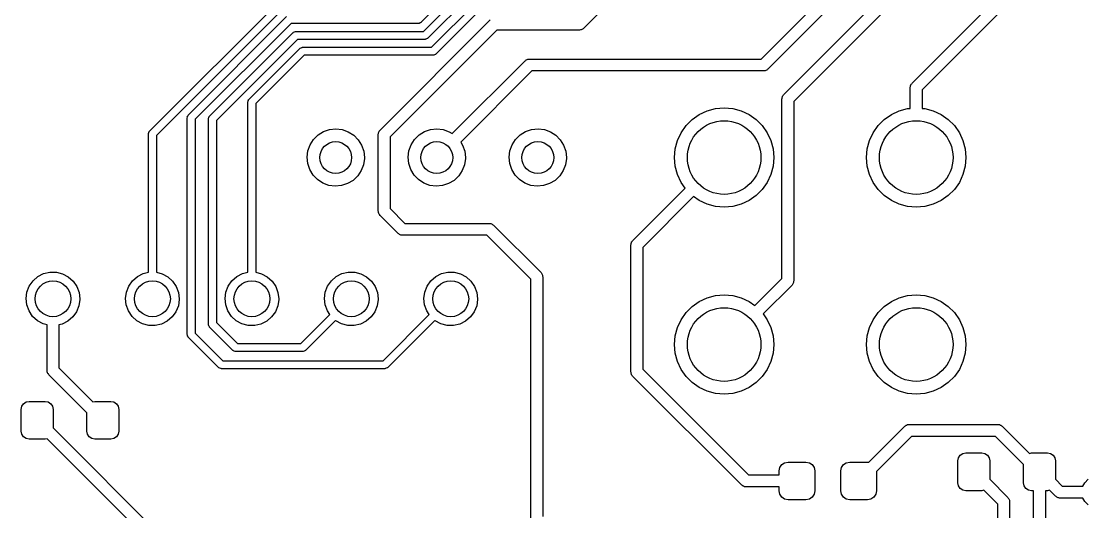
# Model space of a CAD drawing. Extents: x 74 to 208, y -143 to -31.
# Drawn here: x 78.02 to 104.78, y -102.88 to -90.56 of the extents above; entities that cross this region are included whole.
import ezdxf

# ---------------------------------------------------------------- set-up
doc = ezdxf.new("R2010")
doc.units = 0
doc.layers.add('BLACK', color=7, linetype='CONTINUOUS')

msp = doc.modelspace()

# ---------------------------------------------------------------- linework, layer by layer
at = {"layer": 'BLACK', "linetype": 'CONTINUOUS'}
for p, q in [((100.157, -82.7405), (92.1664, -90.7308)), ((100.416, -92.1062), (103.558, -88.965)), ((103.814, -89.1332), (100.672, -92.2744)), ((89.1826, -89.4762), (88.0786, -90.5802)), ((88.1319, -90.809), (89.2359, -89.705)), ((89.3481, -89.8757), (88.2441, -90.9797)), ((81.2493, -93.3173), (84.5273, -90.0393)), ((88.3337, -91.2085), (89.4377, -90.1045)), ((96.6249, -91.5039), (98.021, -90.1079)), ((97.1864, -92.4039), (99.541, -90.0493)), ((84.6395, -90.21), (81.42, -93.4295)), ((82.2253, -92.9063), (84.6928, -90.4388)), ((89.5498, -90.2752), (88.4458, -91.3792)), ((98.2771, -90.2761), (96.7931, -91.76)), ((99.7532, -90.2615), (97.4425, -92.5721)), ((84.805, -90.6095), (82.396, -93.0185)), ((88.0079, -90.6095), (84.805, -90.6095)), ((87.0413, -93.2897), (89.8124, -90.5186)), ((88.0156, -90.607), (88.0079, -90.6095)), ((88.0235, -90.6083), (88.0156, -90.607)), ((88.0444, -90.5976), (88.0235, -90.6083)), ((88.0667, -90.5904), (88.0444, -90.5976)), ((88.0714, -90.5839), (88.0667, -90.5904)), ((88.0786, -90.5802), (88.0714, -90.5839)), ((82.7587, -92.9379), (84.8583, -90.8383)), ((84.8583, -90.8383), (84.8655, -90.8346)), ((84.8655, -90.8346), (84.8702, -90.8281)), ((84.8702, -90.8281), (84.8925, -90.8209)), ((84.8925, -90.8209), (84.9134, -90.8102)), ((84.9134, -90.8102), (84.9213, -90.8115)), ((84.9213, -90.8115), (84.929, -90.809)), ((84.929, -90.809), (88.1319, -90.809)), ((89.9806, -90.7747), (87.2974, -93.4579)), ((88.2441, -90.9797), (88.2369, -90.9834)), ((92.0603, -90.7747), (89.9806, -90.7747)), ((92.0794, -90.7696), (92.0603, -90.7747)), ((92.0992, -90.7696), (92.0794, -90.7696)), ((92.1163, -90.7597), (92.0992, -90.7696)), ((92.1353, -90.7546), (92.1163, -90.7597)), ((92.1493, -90.7406), (92.1353, -90.7546)), ((92.1664, -90.7308), (92.1493, -90.7406)), ((84.9704, -91.009), (82.9294, -93.05)), ((83.7493, -92.5123), (85.0238, -91.2378)), ((88.1734, -91.009), (84.9704, -91.009)), ((85.0238, -91.2378), (85.031, -91.2341)), ((85.031, -91.2341), (85.0357, -91.2276)), ((85.0357, -91.2276), (85.058, -91.2204)), ((85.058, -91.2204), (85.0789, -91.2097)), ((85.0789, -91.2097), (85.0868, -91.211)), ((85.0868, -91.211), (85.0945, -91.2085)), ((85.0945, -91.2085), (88.3337, -91.2085)), ((88.181, -91.0065), (88.1734, -91.009)), ((88.189, -91.0078), (88.181, -91.0065)), ((88.2099, -90.9971), (88.189, -91.0078)), ((88.2321, -90.9899), (88.2099, -90.9971)), ((88.2369, -90.9834), (88.2321, -90.9899)), ((85.1359, -91.4085), (83.92, -92.6244)), ((88.3751, -91.4085), (85.1359, -91.4085)), ((88.3828, -91.406), (88.3751, -91.4085)), ((88.3908, -91.4073), (88.3828, -91.406)), ((88.4116, -91.3966), (88.3908, -91.4073)), ((88.4339, -91.3894), (88.4116, -91.3966)), ((88.4386, -91.3829), (88.4339, -91.3894)), ((88.4458, -91.3792), (88.4386, -91.3829)), ((90.7383, -91.5189), (90.7554, -91.509)), ((90.7554, -91.509), (90.7752, -91.509)), ((90.7752, -91.509), (90.7943, -91.5039)), ((90.7943, -91.5039), (96.6249, -91.5039)), ((88.8569, -93.3792), (90.6882, -91.5479)), ((90.6882, -91.5479), (90.7053, -91.538)), ((90.7053, -91.538), (90.7193, -91.524)), ((90.7193, -91.524), (90.7383, -91.5189)), ((96.776, -91.7699), (96.7621, -91.7838)), ((96.7931, -91.76), (96.776, -91.7699)), ((90.8564, -91.8039), (89.069, -93.5913)), ((96.6871, -91.8039), (90.8564, -91.8039)), ((96.7061, -91.7988), (96.6871, -91.8039)), ((96.7259, -91.7988), (96.7061, -91.7988)), ((96.743, -91.7889), (96.7259, -91.7988)), ((96.7621, -91.7838), (96.743, -91.7889)), ((100.373, -92.2122), (100.378, -92.1932)), ((100.373, -92.7431), (100.373, -92.2122)), ((100.378, -92.1734), (100.387, -92.1563)), ((100.378, -92.1932), (100.378, -92.1734)), ((100.387, -92.1563), (100.393, -92.1372)), ((100.393, -92.1372), (100.407, -92.1233)), ((100.407, -92.1233), (100.416, -92.1062)), ((100.672, -92.2744), (100.672, -92.7431)), ((83.72, -92.583), (83.7225, -92.5753)), ((83.72, -96.8649), (83.72, -92.583)), ((83.7212, -92.5674), (83.7319, -92.5465)), ((83.7225, -92.5753), (83.7212, -92.5674)), ((83.7319, -92.5465), (83.7391, -92.5242)), ((83.7391, -92.5242), (83.7456, -92.5195)), ((83.7456, -92.5195), (83.7493, -92.5123)), ((97.1425, -92.51), (97.1476, -92.4909)), ((97.1425, -97.0179), (97.1425, -92.51)), ((97.1476, -92.4712), (97.1575, -92.4541)), ((97.1476, -92.4909), (97.1476, -92.4712)), ((97.1575, -92.4541), (97.1626, -92.435)), ((97.1626, -92.435), (97.1766, -92.421)), ((97.1766, -92.421), (97.1864, -92.4039)), ((97.4425, -92.5721), (97.4425, -97.08)), ((83.92, -92.6244), (83.92, -96.8642)), ((95.0675, -92.8975), (95.265, -92.8054)), ((95.265, -92.8054), (95.4754, -92.749)), ((95.4754, -92.749), (95.6925, -92.73)), ((95.6925, -92.73), (95.9096, -92.749)), ((95.9096, -92.749), (96.12, -92.8054)), ((96.12, -92.8054), (96.3175, -92.8975)), ((99.8975, -92.8975), (100.095, -92.8054)), ((100.095, -92.8054), (100.305, -92.749)), ((100.305, -92.749), (100.373, -92.7431)), ((100.672, -92.7431), (100.74, -92.749)), ((100.74, -92.749), (100.95, -92.8054)), ((100.95, -92.8054), (101.147, -92.8975)), ((82.196, -92.977), (82.1985, -92.9694)), ((82.196, -98.4312), (82.196, -92.977)), ((82.1972, -92.9614), (82.2079, -92.9405)), ((82.1985, -92.9694), (82.1972, -92.9614)), ((82.2079, -92.9405), (82.2151, -92.9183)), ((82.2151, -92.9183), (82.2216, -92.9135)), ((82.2216, -92.9135), (82.2253, -92.9063)), ((82.396, -93.0185), (82.396, -98.3898)), ((82.7294, -93.0086), (82.7319, -93.0009)), ((82.7294, -98.171), (82.7294, -93.0086)), ((82.7306, -92.993), (82.7413, -92.9721)), ((82.7319, -93.0009), (82.7306, -92.993)), ((82.7413, -92.9721), (82.7485, -92.9498)), ((82.7485, -92.9498), (82.755, -92.9451)), ((82.755, -92.9451), (82.7587, -92.9379)), ((82.9294, -93.05), (82.9294, -98.1296)), ((94.7349, -93.1765), (94.889, -93.0224)), ((94.889, -93.0224), (95.0675, -92.8975)), ((96.3175, -92.8975), (96.496, -93.0224)), ((96.496, -93.0224), (96.6501, -93.1765)), ((99.5649, -93.1765), (99.719, -93.0224)), ((99.719, -93.0224), (99.8975, -92.8975)), ((101.147, -92.8975), (101.326, -93.0224)), ((101.326, -93.0224), (101.48, -93.1765)), ((81.22, -93.3881), (81.2225, -93.3804)), ((81.22, -96.8649), (81.22, -93.3881)), ((81.2212, -93.3724), (81.2319, -93.3516)), ((81.2225, -93.3804), (81.2212, -93.3724)), ((81.2319, -93.3516), (81.2391, -93.3293)), ((81.2391, -93.3293), (81.2456, -93.3245)), ((81.2456, -93.3245), (81.2493, -93.3173)), ((85.4849, -93.4126), (85.6216, -93.3285)), ((85.6216, -93.3285), (85.7736, -93.2768)), ((85.7736, -93.2768), (85.9332, -93.26)), ((85.9332, -93.26), (86.0926, -93.279)), ((86.0926, -93.279), (86.2438, -93.3329)), ((86.2438, -93.3329), (86.3794, -93.4189)), ((86.9974, -93.3958), (87.0025, -93.3767)), ((87.0025, -93.357), (87.0124, -93.3399)), ((87.0025, -93.3767), (87.0025, -93.357)), ((87.0124, -93.3399), (87.0175, -93.3208)), ((87.0175, -93.3208), (87.0315, -93.3068)), ((87.0315, -93.3068), (87.0413, -93.2897)), ((88.0249, -93.4126), (88.1616, -93.3285)), ((88.1616, -93.3285), (88.3136, -93.2768)), ((88.3136, -93.2768), (88.4732, -93.26)), ((88.4732, -93.26), (88.6326, -93.279)), ((88.6326, -93.279), (88.7838, -93.3329)), ((88.7838, -93.3329), (88.8569, -93.3792)), ((90.5649, -93.4126), (90.7016, -93.3285)), ((90.7016, -93.3285), (90.8536, -93.2768)), ((90.8536, -93.2768), (91.0132, -93.26)), ((91.0132, -93.26), (91.1726, -93.279)), ((91.1726, -93.279), (91.3238, -93.3329)), ((91.3238, -93.3329), (91.4594, -93.4189)), ((94.5179, -93.5525), (94.61, -93.355)), ((94.61, -93.355), (94.7349, -93.1765)), ((96.6501, -93.1765), (96.775, -93.355)), ((96.775, -93.355), (96.8671, -93.5525)), ((99.3479, -93.5525), (99.44, -93.355)), ((99.44, -93.355), (99.5649, -93.1765)), ((101.48, -93.1765), (101.605, -93.355)), ((101.605, -93.355), (101.697, -93.5525)), ((81.42, -93.4295), (81.42, -96.8642)), ((85.2833, -93.6599), (85.3702, -93.5249)), ((85.3702, -93.5249), (85.4849, -93.4126)), ((86.3794, -93.4189), (86.4925, -93.5328)), ((86.4925, -93.5328), (86.5775, -93.6689)), ((86.9974, -95.3262), (86.9974, -93.3958)), ((87.2974, -93.4579), (87.2974, -95.2641)), ((87.8233, -93.6599), (87.9102, -93.5249)), ((87.9102, -93.5249), (88.0249, -93.4126)), ((89.069, -93.5913), (89.1175, -93.6689)), ((90.3633, -93.6599), (90.4502, -93.5249)), ((90.4502, -93.5249), (90.5649, -93.4126)), ((91.4594, -93.4189), (91.5725, -93.5328)), ((91.5725, -93.5328), (91.6575, -93.6689)), ((94.4615, -93.7629), (94.5179, -93.5525)), ((96.8671, -93.5525), (96.9235, -93.7629)), ((99.2915, -93.7629), (99.3479, -93.5525)), ((101.697, -93.5525), (101.754, -93.7629)), ((85.2083, -93.9699), (85.2284, -93.8107)), ((85.2284, -93.8107), (85.2833, -93.6599)), ((86.5775, -93.6689), (86.6303, -93.8205)), ((86.6303, -93.8205), (86.6482, -93.98)), ((87.7483, -93.9699), (87.7684, -93.8107)), ((87.7684, -93.8107), (87.8233, -93.6599)), ((89.1175, -93.6689), (89.1703, -93.8205)), ((89.1703, -93.8205), (89.1882, -93.98)), ((90.2883, -93.9699), (90.3084, -93.8107)), ((90.3084, -93.8107), (90.3633, -93.6599)), ((91.6575, -93.6689), (91.7103, -93.8205)), ((91.7103, -93.8205), (91.7282, -93.98)), ((94.4425, -93.98), (94.4615, -93.7629)), ((96.9235, -93.7629), (96.9425, -93.98)), ((99.2725, -93.98), (99.2915, -93.7629)), ((101.754, -93.7629), (101.772, -93.98)), ((85.2239, -94.1297), (85.2083, -93.9699)), ((85.2746, -94.282), (85.2239, -94.1297)), ((86.6256, -94.1591), (86.5686, -94.3091)), ((86.6479, -94.0001), (86.6256, -94.1591)), ((86.6482, -93.98), (86.6479, -94.0001)), ((87.7639, -94.1297), (87.7483, -93.9699)), ((87.8146, -94.282), (87.7639, -94.1297)), ((89.1656, -94.1591), (89.1086, -94.3091)), ((89.1879, -94.0001), (89.1656, -94.1591)), ((89.1882, -93.98), (89.1879, -94.0001)), ((90.3039, -94.1297), (90.2883, -93.9699)), ((90.3546, -94.282), (90.3039, -94.1297)), ((91.7056, -94.1591), (91.6486, -94.3091)), ((91.7279, -94.0001), (91.7056, -94.1591)), ((91.7282, -93.98), (91.7279, -94.0001)), ((94.4615, -94.1971), (94.4425, -93.98)), ((96.9425, -93.98), (96.9235, -94.1971)), ((99.2915, -94.1971), (99.2725, -93.98)), ((101.772, -93.98), (101.754, -94.1971)), ((85.3578, -94.4193), (85.2746, -94.282)), ((85.4693, -94.5348), (85.3578, -94.4193)), ((86.4798, -94.4428), (86.3635, -94.5535)), ((86.5686, -94.3091), (86.4798, -94.4428)), ((87.8978, -94.4193), (87.8146, -94.282)), ((88.0093, -94.5348), (87.8978, -94.4193)), ((89.0198, -94.4428), (88.9035, -94.5535)), ((89.1086, -94.3091), (89.0198, -94.4428)), ((90.4378, -94.4193), (90.3546, -94.282)), ((90.5493, -94.5348), (90.4378, -94.4193)), ((91.5598, -94.4428), (91.4435, -94.5535)), ((91.6486, -94.3091), (91.5598, -94.4428)), ((94.5179, -94.4075), (94.4615, -94.1971)), ((94.61, -94.605), (94.5179, -94.4075)), ((96.8671, -94.4075), (96.775, -94.605)), ((96.9235, -94.1971), (96.8671, -94.4075)), ((99.3479, -94.4075), (99.2915, -94.1971)), ((99.44, -94.605), (99.3479, -94.4075)), ((101.697, -94.4075), (101.605, -94.605)), ((101.754, -94.1971), (101.697, -94.4075)), ((85.6036, -94.6227), (85.4693, -94.5348)), ((85.754, -94.6786), (85.6036, -94.6227)), ((85.9131, -94.6998), (85.754, -94.6786)), ((86.073, -94.6853), (85.9131, -94.6998)), ((86.2256, -94.6357), (86.073, -94.6853)), ((86.3635, -94.5535), (86.2256, -94.6357)), ((88.1436, -94.6227), (88.0093, -94.5348)), ((88.294, -94.6786), (88.1436, -94.6227)), ((88.4531, -94.6998), (88.294, -94.6786)), ((88.613, -94.6853), (88.4531, -94.6998)), ((88.7656, -94.6357), (88.613, -94.6853)), ((88.9035, -94.5535), (88.7656, -94.6357)), ((90.6836, -94.6227), (90.5493, -94.5348)), ((90.834, -94.6786), (90.6836, -94.6227)), ((90.9931, -94.6998), (90.834, -94.6786)), ((91.153, -94.6853), (90.9931, -94.6998)), ((91.3056, -94.6357), (91.153, -94.6853)), ((91.4435, -94.5535), (91.3056, -94.6357)), ((94.711, -94.7493), (94.61, -94.605)), ((96.775, -94.605), (96.6501, -94.7835)), ((99.5649, -94.7835), (99.44, -94.605)), ((101.605, -94.605), (101.48, -94.7835)), ((93.3913, -96.069), (94.711, -94.7493)), ((94.9232, -94.9615), (93.6474, -96.2372)), ((95.0675, -95.0625), (94.9232, -94.9615)), ((96.496, -94.9376), (96.3175, -95.0625)), ((96.6501, -94.7835), (96.496, -94.9376)), ((99.719, -94.9376), (99.5649, -94.7835)), ((99.8975, -95.0625), (99.719, -94.9376)), ((101.326, -94.9376), (101.147, -95.0625)), ((101.48, -94.7835), (101.326, -94.9376)), ((95.265, -95.1546), (95.0675, -95.0625)), ((95.4754, -95.211), (95.265, -95.1546)), ((95.6925, -95.23), (95.4754, -95.211)), ((95.9096, -95.211), (95.6925, -95.23)), ((96.12, -95.1546), (95.9096, -95.211)), ((96.3175, -95.0625), (96.12, -95.1546)), ((100.095, -95.1546), (99.8975, -95.0625)), ((100.305, -95.211), (100.095, -95.1546)), ((100.522, -95.23), (100.305, -95.211)), ((100.74, -95.211), (100.522, -95.23)), ((100.95, -95.1546), (100.74, -95.211)), ((101.147, -95.0625), (100.95, -95.1546)), ((87.0025, -95.3453), (86.9974, -95.3262)), ((87.0025, -95.365), (87.0025, -95.3453)), ((87.0124, -95.3821), (87.0025, -95.365)), ((87.0175, -95.4012), (87.0124, -95.3821)), ((87.0315, -95.4152), (87.0175, -95.4012)), ((87.0413, -95.4323), (87.0315, -95.4152)), ((87.4985, -95.8895), (87.0413, -95.4323)), ((87.2974, -95.2641), (87.6667, -95.6334)), ((87.6667, -95.6334), (89.789, -95.6334)), ((89.789, -95.6334), (89.8081, -95.6385)), ((89.8081, -95.6385), (89.8278, -95.6385)), ((89.8278, -95.6385), (89.8449, -95.6484)), ((89.8449, -95.6484), (89.864, -95.6535)), ((89.864, -95.6535), (89.878, -95.6675)), ((89.878, -95.6675), (89.8951, -95.6773)), ((89.8951, -95.6773), (91.0889, -96.8711)), ((87.5156, -95.8993), (87.4985, -95.8895)), ((87.5296, -95.9133), (87.5156, -95.8993)), ((87.5487, -95.9184), (87.5296, -95.9133)), ((87.5658, -95.9283), (87.5487, -95.9184)), ((87.5855, -95.9283), (87.5658, -95.9283)), ((87.6046, -95.9334), (87.5855, -95.9283)), ((89.7269, -95.9334), (87.6046, -95.9334)), ((90.8328, -97.0393), (89.7269, -95.9334)), ((93.3474, -96.1751), (93.3525, -96.156)), ((93.3474, -99.3648), (93.3474, -96.1751)), ((93.3525, -96.1363), (93.3624, -96.1192)), ((93.3525, -96.156), (93.3525, -96.1363)), ((93.3624, -96.1192), (93.3675, -96.1001)), ((93.3675, -96.1001), (93.3815, -96.0861)), ((93.3815, -96.0861), (93.3913, -96.069)), ((93.6474, -96.2372), (93.6474, -99.3027)), ((78.5847, -96.8973), (78.7424, -96.8595)), ((78.7424, -96.8595), (78.9046, -96.8603)), ((78.9046, -96.8603), (79.0619, -96.8998)), ((81.0847, -96.8973), (81.22, -96.8649)), ((81.42, -96.8642), (81.5619, -96.8998)), ((83.5847, -96.8973), (83.72, -96.8649)), ((83.92, -96.8642), (84.0619, -96.8998)), ((86.0847, -96.8973), (86.2424, -96.8595)), ((86.2424, -96.8595), (86.4046, -96.8603)), ((86.4046, -96.8603), (86.5619, -96.8998)), ((88.5847, -96.8973), (88.7424, -96.8595)), ((88.7424, -96.8595), (88.9046, -96.8603)), ((88.9046, -96.8603), (89.0619, -96.8998)), ((78.2251, -97.211), (78.3184, -97.0783)), ((78.3184, -97.0783), (78.4406, -96.9717)), ((78.4406, -96.9717), (78.5847, -96.8973)), ((79.0619, -96.8998), (79.2052, -96.9757)), ((79.2052, -96.9757), (79.3263, -97.0836)), ((79.3263, -97.0836), (79.4182, -97.2173)), ((80.7251, -97.211), (80.8184, -97.0783)), ((80.8184, -97.0783), (80.9406, -96.9717)), ((80.9406, -96.9717), (81.0847, -96.8973)), ((81.5619, -96.8998), (81.7052, -96.9757)), ((81.7052, -96.9757), (81.8263, -97.0836)), ((81.8263, -97.0836), (81.9182, -97.2173)), ((83.2251, -97.211), (83.3184, -97.0783)), ((83.3184, -97.0783), (83.4406, -96.9717)), ((83.4406, -96.9717), (83.5847, -96.8973)), ((84.0619, -96.8998), (84.2052, -96.9757)), ((84.2052, -96.9757), (84.3263, -97.0836)), ((84.3263, -97.0836), (84.4182, -97.2173)), ((85.7251, -97.211), (85.8184, -97.0783)), ((85.8184, -97.0783), (85.9406, -96.9717)), ((85.9406, -96.9717), (86.0847, -96.8973)), ((86.5619, -96.8998), (86.7052, -96.9757)), ((86.7052, -96.9757), (86.8263, -97.0836)), ((86.8263, -97.0836), (86.9182, -97.2173)), ((88.2251, -97.211), (88.3184, -97.0783)), ((88.3184, -97.0783), (88.4406, -96.9717)), ((88.4406, -96.9717), (88.5847, -96.8973)), ((89.0619, -96.8998), (89.2052, -96.9757)), ((89.2052, -96.9757), (89.3263, -97.0836)), ((89.3263, -97.0836), (89.4182, -97.2173)), ((90.8328, -103.06), (90.8328, -97.0393)), ((91.0889, -96.8711), (91.0987, -96.8882)), ((91.0987, -96.8882), (91.1127, -96.9022)), ((91.1127, -96.9022), (91.1178, -96.9213)), ((91.1178, -96.9213), (91.1277, -96.9384)), ((91.1277, -96.9384), (91.1277, -96.9581)), ((91.1277, -96.9581), (91.1328, -96.9772)), ((91.1328, -96.9772), (91.1328, -102.998)), ((96.4618, -97.6985), (97.1425, -97.0179)), ((97.4374, -97.1188), (97.4275, -97.1359)), ((97.4425, -97.08), (97.4374, -97.0991)), ((97.4374, -97.0991), (97.4374, -97.1188)), ((78.145, -97.5229), (78.1662, -97.3621)), ((78.1662, -97.3621), (78.2251, -97.211)), ((79.4182, -97.2173), (79.4755, -97.369)), ((79.4755, -97.369), (79.495, -97.53)), ((80.645, -97.5229), (80.6662, -97.3621)), ((80.6662, -97.3621), (80.7251, -97.211)), ((81.9182, -97.2173), (81.9755, -97.369)), ((81.9755, -97.369), (81.995, -97.53)), ((83.145, -97.5229), (83.1662, -97.3621)), ((83.1662, -97.3621), (83.2251, -97.211)), ((84.4182, -97.2173), (84.4755, -97.369)), ((84.4755, -97.369), (84.495, -97.53)), ((85.645, -97.5229), (85.6662, -97.3621)), ((85.6662, -97.3621), (85.7251, -97.211)), ((86.9182, -97.2173), (86.9755, -97.369)), ((86.9755, -97.369), (86.995, -97.53)), ((88.145, -97.5229), (88.1662, -97.3621)), ((88.1662, -97.3621), (88.2251, -97.211)), ((89.4182, -97.2173), (89.4755, -97.369)), ((89.4755, -97.369), (89.495, -97.53)), ((97.3986, -97.1861), (96.674, -97.9107)), ((97.4084, -97.169), (97.3986, -97.1861)), ((97.4224, -97.155), (97.4084, -97.169)), ((97.4275, -97.1359), (97.4224, -97.155)), ((78.1628, -97.6841), (78.145, -97.5229)), ((79.4949, -97.5441), (79.472, -97.7047)), ((79.495, -97.53), (79.4949, -97.5441)), ((80.6628, -97.6841), (80.645, -97.5229)), ((81.9949, -97.5441), (81.972, -97.7047)), ((81.995, -97.53), (81.9949, -97.5441)), ((83.1628, -97.6841), (83.145, -97.5229)), ((84.4949, -97.5441), (84.472, -97.7047)), ((84.495, -97.53), (84.4949, -97.5441)), ((85.6628, -97.6841), (85.645, -97.5229)), ((86.9949, -97.5441), (86.972, -97.7047)), ((86.995, -97.53), (86.9949, -97.5441)), ((88.1628, -97.6841), (88.145, -97.5229)), ((89.4949, -97.5441), (89.472, -97.7047)), ((89.495, -97.53), (89.4949, -97.5441)), ((94.889, -97.7224), (95.0675, -97.5975)), ((95.0675, -97.5975), (95.265, -97.5054)), ((95.265, -97.5054), (95.4754, -97.449)), ((95.4754, -97.449), (95.6925, -97.43)), ((95.6925, -97.43), (95.9096, -97.449)), ((95.9096, -97.449), (96.12, -97.5054)), ((96.12, -97.5054), (96.3175, -97.5975)), ((96.3175, -97.5975), (96.4618, -97.6985)), ((99.719, -97.7224), (99.8975, -97.5975)), ((99.8975, -97.5975), (100.095, -97.5054)), ((100.095, -97.5054), (100.305, -97.449)), ((100.305, -97.449), (100.522, -97.43)), ((100.522, -97.43), (100.74, -97.449)), ((100.74, -97.449), (100.95, -97.5054)), ((100.95, -97.5054), (101.147, -97.5975)), ((101.147, -97.5975), (101.326, -97.7224)), ((78.2186, -97.8364), (78.1628, -97.6841)), ((78.309, -97.9711), (78.2186, -97.8364)), ((79.4115, -97.8552), (79.3169, -97.9869)), ((79.472, -97.7047), (79.4115, -97.8552)), ((80.7186, -97.8364), (80.6628, -97.6841)), ((80.809, -97.9711), (80.7186, -97.8364)), ((81.9115, -97.8552), (81.8169, -97.9869)), ((81.972, -97.7047), (81.9115, -97.8552)), ((83.2186, -97.8364), (83.1628, -97.6841)), ((83.309, -97.9711), (83.2186, -97.8364)), ((84.4115, -97.8552), (84.3169, -97.9869)), ((84.472, -97.7047), (84.4115, -97.8552)), ((85.0534, -98.6552), (85.7803, -97.9283)), ((85.7186, -97.8364), (85.6628, -97.6841)), ((85.7803, -97.9283), (85.7186, -97.8364)), ((86.9115, -97.8552), (86.8169, -97.9869)), ((86.972, -97.7047), (86.9115, -97.8552)), ((87.1216, -99.087), (88.2803, -97.9283)), ((88.2186, -97.8364), (88.1628, -97.6841)), ((88.2803, -97.9283), (88.2186, -97.8364)), ((89.4115, -97.8552), (89.3169, -97.9869)), ((89.472, -97.7047), (89.4115, -97.8552)), ((94.61, -98.055), (94.7349, -97.8765)), ((94.7349, -97.8765), (94.889, -97.7224)), ((96.674, -97.9107), (96.775, -98.055)), ((99.44, -98.055), (99.5649, -97.8765)), ((99.5649, -97.8765), (99.719, -97.7224)), ((101.326, -97.7224), (101.48, -97.8765)), ((101.48, -97.8765), (101.605, -98.055)), ((78.429, -98.0802), (78.309, -97.9711)), ((78.5715, -98.1576), (78.429, -98.0802)), ((78.67, -98.1834), (78.5715, -98.1576)), ((78.67, -99.331), (78.67, -98.1834)), ((79.0486, -98.1651), (78.97, -98.1831)), ((78.97, -98.1831), (78.97, -99.2689)), ((79.1935, -98.0922), (79.0486, -98.1651)), ((79.3169, -97.9869), (79.1935, -98.0922)), ((80.929, -98.0802), (80.809, -97.9711)), ((81.0715, -98.1576), (80.929, -98.0802)), ((81.2284, -98.1988), (81.0715, -98.1576)), ((81.3906, -98.2013), (81.2284, -98.1988)), ((81.5486, -98.1651), (81.3906, -98.2013)), ((81.6935, -98.0922), (81.5486, -98.1651)), ((81.8169, -97.9869), (81.6935, -98.0922)), ((82.7319, -98.1787), (82.7294, -98.171)), ((82.7306, -98.1866), (82.7319, -98.1787)), ((82.7413, -98.2075), (82.7306, -98.1866)), ((82.9294, -98.1296), (83.455, -98.6552)), ((83.429, -98.0802), (83.309, -97.9711)), ((83.5715, -98.1576), (83.429, -98.0802)), ((83.7284, -98.1988), (83.5715, -98.1576)), ((83.8906, -98.2013), (83.7284, -98.1988)), ((84.0486, -98.1651), (83.8906, -98.2013)), ((84.1935, -98.0922), (84.0486, -98.1651)), ((84.3169, -97.9869), (84.1935, -98.0922)), ((85.9197, -98.0717), (85.1655, -98.8259)), ((85.929, -98.0802), (85.9197, -98.0717)), ((86.0715, -98.1576), (85.929, -98.0802)), ((86.2284, -98.1988), (86.0715, -98.1576)), ((86.3906, -98.2013), (86.2284, -98.1988)), ((86.5486, -98.1651), (86.3906, -98.2013)), ((86.6935, -98.0922), (86.5486, -98.1651)), ((86.8169, -97.9869), (86.6935, -98.0922)), ((88.4197, -98.0717), (87.2337, -99.2577)), ((88.429, -98.0802), (88.4197, -98.0717)), ((88.5715, -98.1576), (88.429, -98.0802)), ((88.7284, -98.1988), (88.5715, -98.1576)), ((88.8906, -98.2013), (88.7284, -98.1988)), ((89.0486, -98.1651), (88.8906, -98.2013)), ((89.1935, -98.0922), (89.0486, -98.1651)), ((89.3169, -97.9869), (89.1935, -98.0922)), ((94.5179, -98.2525), (94.61, -98.055)), ((96.775, -98.055), (96.8671, -98.2525)), ((99.3479, -98.2525), (99.44, -98.055)), ((101.605, -98.055), (101.697, -98.2525)), ((82.1985, -98.4389), (82.196, -98.4312)), ((82.1972, -98.4468), (82.1985, -98.4389)), ((82.2079, -98.4677), (82.1972, -98.4468)), ((82.2151, -98.49), (82.2079, -98.4677)), ((82.396, -98.3898), (83.0932, -99.087)), ((82.7485, -98.2298), (82.7413, -98.2075)), ((82.755, -98.2345), (82.7485, -98.2298)), ((82.7587, -98.2417), (82.755, -98.2345)), ((83.3429, -98.8259), (82.7587, -98.2417)), ((94.4425, -98.68), (94.4615, -98.4629)), ((94.4615, -98.4629), (94.5179, -98.2525)), ((96.8671, -98.2525), (96.9235, -98.4629)), ((96.9235, -98.4629), (96.9425, -98.68)), ((99.2725, -98.68), (99.2915, -98.4629)), ((99.2915, -98.4629), (99.3479, -98.2525)), ((101.697, -98.2525), (101.754, -98.4629)), ((101.754, -98.4629), (101.772, -98.68)), ((82.2216, -98.4947), (82.2151, -98.49)), ((82.2253, -98.5019), (82.2216, -98.4947)), ((82.9811, -99.2577), (82.2253, -98.5019)), ((83.455, -98.6552), (85.0534, -98.6552)), ((94.4615, -98.8971), (94.4425, -98.68)), ((96.9425, -98.68), (96.9235, -98.8971)), ((99.2915, -98.8971), (99.2725, -98.68)), ((101.772, -98.68), (101.754, -98.8971)), ((83.3501, -98.8296), (83.3429, -98.8259)), ((83.3548, -98.8361), (83.3501, -98.8296)), ((83.3771, -98.8433), (83.3548, -98.8361)), ((83.398, -98.854), (83.3771, -98.8433)), ((83.4059, -98.8527), (83.398, -98.854)), ((83.4136, -98.8552), (83.4059, -98.8527)), ((85.0948, -98.8552), (83.4136, -98.8552)), ((85.1025, -98.8527), (85.0948, -98.8552)), ((85.1104, -98.854), (85.1025, -98.8527)), ((85.1313, -98.8433), (85.1104, -98.854)), ((85.1536, -98.8361), (85.1313, -98.8433)), ((85.1583, -98.8296), (85.1536, -98.8361)), ((85.1655, -98.8259), (85.1583, -98.8296)), ((94.5179, -99.1075), (94.4615, -98.8971)), ((96.9235, -98.8971), (96.8671, -99.1075)), ((99.3479, -99.1075), (99.2915, -98.8971)), ((101.754, -98.8971), (101.697, -99.1075)), ((78.97, -99.2689), (79.8206, -100.119)), ((82.9883, -99.2614), (82.9811, -99.2577)), ((82.993, -99.2679), (82.9883, -99.2614)), ((83.0153, -99.2751), (82.993, -99.2679)), ((83.0362, -99.2858), (83.0153, -99.2751)), ((83.0932, -99.087), (87.1216, -99.087)), ((87.1995, -99.2751), (87.1786, -99.2858)), ((87.2218, -99.2679), (87.1995, -99.2751)), ((87.2265, -99.2614), (87.2218, -99.2679)), ((87.2337, -99.2577), (87.2265, -99.2614)), ((94.61, -99.305), (94.5179, -99.1075)), ((96.8671, -99.1075), (96.775, -99.305)), ((99.44, -99.305), (99.3479, -99.1075)), ((101.697, -99.1075), (101.605, -99.305)), ((78.6751, -99.3501), (78.67, -99.331)), ((78.6751, -99.3698), (78.6751, -99.3501)), ((78.685, -99.3869), (78.6751, -99.3698)), ((78.6901, -99.406), (78.685, -99.3869)), ((78.7041, -99.42), (78.6901, -99.406)), ((78.7139, -99.4371), (78.7041, -99.42)), ((79.673, -100.396), (78.7139, -99.4371)), ((83.0441, -99.2845), (83.0362, -99.2858)), ((83.0518, -99.287), (83.0441, -99.2845)), ((87.163, -99.287), (83.0518, -99.287)), ((87.1707, -99.2845), (87.163, -99.287)), ((87.1786, -99.2858), (87.1707, -99.2845)), ((93.3525, -99.3839), (93.3474, -99.3648)), ((93.3525, -99.4036), (93.3525, -99.3839)), ((93.3624, -99.4207), (93.3525, -99.4036)), ((93.3675, -99.4398), (93.3624, -99.4207)), ((93.3815, -99.4538), (93.3675, -99.4398)), ((93.3913, -99.4709), (93.3815, -99.4538)), ((96.1345, -102.214), (93.3913, -99.4709)), ((93.6474, -99.3027), (96.3027, -101.958)), ((94.7349, -99.4835), (94.61, -99.305)), ((94.889, -99.6376), (94.7349, -99.4835)), ((96.6501, -99.4835), (96.496, -99.6376)), ((96.775, -99.305), (96.6501, -99.4835)), ((99.5649, -99.4835), (99.44, -99.305)), ((99.719, -99.6376), (99.5649, -99.4835)), ((101.48, -99.4835), (101.326, -99.6376)), ((101.605, -99.305), (101.48, -99.4835)), ((95.0675, -99.7625), (94.889, -99.6376)), ((95.265, -99.8546), (95.0675, -99.7625)), ((96.3175, -99.7625), (96.12, -99.8546)), ((96.496, -99.6376), (96.3175, -99.7625)), ((99.8975, -99.7625), (99.719, -99.6376)), ((100.095, -99.8546), (99.8975, -99.7625)), ((101.147, -99.7625), (100.95, -99.8546)), ((101.326, -99.6376), (101.147, -99.7625)), ((95.4754, -99.911), (95.265, -99.8546)), ((95.6925, -99.93), (95.4754, -99.911)), ((95.9096, -99.911), (95.6925, -99.93)), ((96.12, -99.8546), (95.9096, -99.911)), ((100.305, -99.911), (100.095, -99.8546)), ((100.522, -99.93), (100.305, -99.911)), ((100.74, -99.911), (100.522, -99.93)), ((100.95, -99.8546), (100.74, -99.911)), ((78.023, -100.309), (78.0382, -100.232)), ((78.023, -100.859), (78.023, -100.309)), ((78.0382, -100.232), (78.0816, -100.168)), ((78.0816, -100.168), (78.1465, -100.124)), ((78.1465, -100.124), (78.223, -100.109)), ((78.223, -100.109), (78.623, -100.109)), ((78.623, -100.109), (78.6995, -100.124)), ((78.6995, -100.124), (78.7644, -100.168)), ((78.7644, -100.168), (78.8078, -100.232)), ((78.8078, -100.232), (78.823, -100.309)), ((78.823, -100.309), (78.823, -100.772)), ((79.8206, -100.119), (79.873, -100.109)), ((79.873, -100.109), (80.273, -100.109)), ((80.273, -100.109), (80.3495, -100.124)), ((80.3495, -100.124), (80.4144, -100.168)), ((80.4144, -100.168), (80.4578, -100.232)), ((80.4578, -100.232), (80.473, -100.309)), ((80.473, -100.309), (80.473, -100.859)), ((79.673, -100.859), (79.673, -100.396)), ((78.0382, -100.936), (78.023, -100.859)), ((78.823, -100.772), (82.4511, -104.4)), ((79.6882, -100.936), (79.673, -100.859)), ((80.473, -100.859), (80.4578, -100.936)), ((99.3296, -101.639), (100.237, -100.732)), ((100.237, -100.732), (100.254, -100.722)), ((100.254, -100.722), (100.268, -100.708)), ((100.268, -100.708), (100.287, -100.703)), ((100.287, -100.703), (100.304, -100.693)), ((100.304, -100.693), (100.324, -100.693)), ((100.324, -100.693), (100.343, -100.688)), ((100.343, -100.688), (102.577, -100.688)), ((102.577, -100.688), (102.596, -100.693)), ((102.596, -100.693), (102.616, -100.693)), ((102.616, -100.693), (102.633, -100.703)), ((102.633, -100.703), (102.652, -100.708)), ((102.652, -100.708), (102.666, -100.722)), ((102.666, -100.722), (102.683, -100.732)), ((102.683, -100.732), (103.366, -101.415)), ((78.0816, -101), (78.0382, -100.936)), ((78.1465, -101.044), (78.0816, -101)), ((78.223, -101.059), (78.1465, -101.044)), ((78.623, -101.059), (78.223, -101.059)), ((78.6754, -101.049), (78.623, -101.059)), ((82.195, -104.568), (78.6754, -101.049)), ((79.7316, -101), (79.6882, -100.936)), ((79.7965, -101.044), (79.7316, -101)), ((79.873, -101.059), (79.7965, -101.044)), ((80.273, -101.059), (79.873, -101.059)), ((80.3495, -101.044), (80.273, -101.059)), ((80.4144, -101), (80.3495, -101.044)), ((80.4578, -100.936), (80.4144, -101)), ((100.405, -100.988), (99.523, -101.87)), ((102.515, -100.988), (100.405, -100.988)), ((103.219, -101.692), (102.515, -100.988)), ((101.692, -101.42), (101.769, -101.404)), ((101.769, -101.404), (102.169, -101.404)), ((102.169, -101.404), (102.245, -101.42)), ((103.366, -101.415), (103.419, -101.404)), ((103.419, -101.404), (103.819, -101.404)), ((103.819, -101.404), (103.895, -101.42)), ((97.1389, -101.699), (97.2119, -101.65)), ((97.2119, -101.65), (97.298, -101.633)), ((97.298, -101.633), (97.748, -101.633)), ((97.748, -101.633), (97.8341, -101.65)), ((97.8341, -101.65), (97.9071, -101.699)), ((98.6889, -101.699), (98.7619, -101.65)), ((98.7619, -101.65), (98.848, -101.633)), ((98.848, -101.633), (99.298, -101.633)), ((99.298, -101.633), (99.3296, -101.639)), ((101.569, -101.604), (101.584, -101.528)), ((101.569, -102.154), (101.569, -101.604)), ((101.584, -101.528), (101.627, -101.463)), ((101.627, -101.463), (101.692, -101.42)), ((102.245, -101.42), (102.31, -101.463)), ((102.31, -101.463), (102.354, -101.528)), ((102.354, -101.528), (102.369, -101.604)), ((102.369, -101.604), (102.369, -102.067)), ((103.895, -101.42), (103.96, -101.463)), ((103.96, -101.463), (104.004, -101.528)), ((104.004, -101.528), (104.019, -101.604)), ((104.019, -101.604), (104.019, -102.067)), ((97.073, -101.858), (97.0901, -101.772)), ((97.073, -101.958), (97.073, -101.858)), ((97.0901, -101.772), (97.1389, -101.699)), ((97.9071, -101.699), (97.9559, -101.772)), ((97.9559, -101.772), (97.973, -101.858)), ((97.973, -101.858), (97.973, -102.358)), ((98.623, -101.858), (98.6401, -101.772)), ((98.623, -102.358), (98.623, -101.858)), ((98.6401, -101.772), (98.6889, -101.699)), ((99.523, -101.87), (99.523, -102.358)), ((103.219, -102.154), (103.219, -101.692)), ((96.1516, -102.224), (96.1345, -102.214)), ((96.3027, -101.958), (97.073, -101.958)), ((101.584, -102.231), (101.569, -102.154)), ((102.369, -102.067), (102.825, -102.523)), ((103.234, -102.231), (103.219, -102.154)), ((104.019, -102.067), (104.189, -102.237)), ((104.713, -102.237), (104.756, -102.152)), ((104.756, -102.152), (104.845, -102.064)), ((96.1656, -102.238), (96.1516, -102.224)), ((96.1847, -102.243), (96.1656, -102.238)), ((96.2018, -102.253), (96.1847, -102.243)), ((96.2215, -102.253), (96.2018, -102.253)), ((96.2406, -102.258), (96.2215, -102.253)), ((97.073, -102.258), (96.2406, -102.258)), ((97.073, -102.358), (97.073, -102.258)), ((97.0901, -102.444), (97.073, -102.358)), ((97.1389, -102.517), (97.0901, -102.444)), ((97.9559, -102.444), (97.9071, -102.517)), ((97.973, -102.358), (97.9559, -102.444)), ((98.6401, -102.444), (98.623, -102.358)), ((98.6889, -102.517), (98.6401, -102.444)), ((99.5059, -102.444), (99.4571, -102.517)), ((99.523, -102.358), (99.5059, -102.444)), ((101.627, -102.296), (101.584, -102.231)), ((101.692, -102.339), (101.627, -102.296)), ((101.769, -102.354), (101.692, -102.339)), ((102.169, -102.354), (101.769, -102.354)), ((102.221, -102.344), (102.169, -102.354)), ((102.569, -102.692), (102.221, -102.344)), ((103.277, -102.296), (103.234, -102.231)), ((103.342, -102.339), (103.277, -102.296)), ((103.419, -102.354), (103.342, -102.339)), ((103.469, -102.354), (103.419, -102.354)), ((103.469, -104.249), (103.469, -102.354)), ((103.819, -102.354), (103.769, -102.354)), ((103.769, -102.354), (103.769, -104.249)), ((103.871, -102.344), (103.819, -102.354)), ((104.021, -102.493), (103.871, -102.344)), ((104.189, -102.237), (104.713, -102.237)), ((97.2119, -102.566), (97.1389, -102.517)), ((97.298, -102.583), (97.2119, -102.566)), ((97.748, -102.583), (97.298, -102.583)), ((97.8341, -102.566), (97.748, -102.583)), ((97.9071, -102.517), (97.8341, -102.566)), ((98.7619, -102.566), (98.6889, -102.517)), ((98.848, -102.583), (98.7619, -102.566)), ((99.298, -102.583), (98.848, -102.583)), ((99.3841, -102.566), (99.298, -102.583)), ((99.4571, -102.517), (99.3841, -102.566)), ((102.569, -105.626), (102.569, -102.692)), ((102.825, -102.523), (102.835, -102.54)), ((102.835, -102.54), (102.849, -102.554)), ((102.849, -102.554), (102.854, -102.573)), ((102.854, -102.573), (102.864, -102.591)), ((102.864, -102.591), (102.864, -102.61)), ((102.864, -102.61), (102.869, -102.629)), ((102.869, -102.629), (102.869, -105.688)), ((104.038, -102.503), (104.021, -102.493)), ((104.052, -102.517), (104.038, -102.503)), ((104.071, -102.522), (104.052, -102.517)), ((104.088, -102.532), (104.071, -102.522)), ((104.108, -102.532), (104.088, -102.532)), ((104.127, -102.537), (104.108, -102.532)), ((104.713, -102.537), (104.127, -102.537)), ((104.756, -102.623), (104.713, -102.537)), ((104.845, -102.711), (104.756, -102.623))]:
    msp.add_line(p, q, dxfattribs=at)
at = {"layer": 'BLACK'}
for centre, radius in [((95.6925, -93.98), 0.925), ((100.522, -93.98), 0.925), ((85.9282, -93.98), 0.4), ((88.4682, -93.98), 0.4), ((91.0082, -93.98), 0.4), ((78.82, -97.53), 0.45), ((81.32, -97.53), 0.45), ((83.82, -97.53), 0.45), ((86.32, -97.53), 0.45), ((88.82, -97.53), 0.45), ((95.6925, -98.68), 0.925), ((100.522, -98.68), 0.925)]:
    msp.add_circle(centre, radius, dxfattribs=at)

doc.saveas('drawing.dxf')
